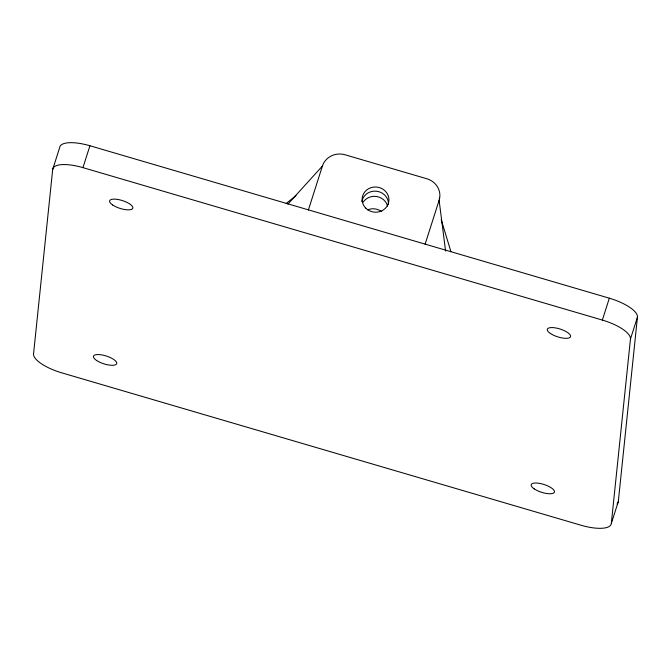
<?xml version="1.0" encoding="UTF-8"?>
<svg xmlns="http://www.w3.org/2000/svg" width="671" height="671" viewBox="0 0 671 671"><rect width="100%" height="100%" fill="white"/><g stroke="black" fill="none" stroke-linecap="round" stroke-linejoin="round"><path stroke-width="1.01" d="M52.69 169.436L33.55 353.877A30.48 10.224 17.7 0 0 61.657 372.808L581.069 525.25A30.48 10.224 17.7 0 0 611.323 523.447L618.31 501.564L637.45 317.123A30.48 10.224 17.7 0 0 609.343 298.192L89.931 145.75A30.48 10.224 17.7 0 0 59.677 147.553L52.69 169.436A30.48 10.224 17.7 0 1 82.944 167.633L602.365 320.075A30.48 10.224 17.7 0 1 630.463 338.998L611.323 523.447M82.944 167.633L89.931 145.75M308.375 210.006L322.399 166.064A18.285 17.186 5.9 0 1 345.146 154.791L426.848 178.771A18.285 17.186 5.9 0 1 439.119 200.327L445.586 251.08M425.095 244.261L439.119 200.327M602.365 320.075L609.343 298.192M630.463 338.998L637.45 317.123M287.918 204.11L322.399 166.064M286.181 203.472L296.02 195.638M441.191 219.652L450.929 251.675M363.145 202.181A13.412 12.598 5.9 0 1 376.683 196.511A13.412 12.598 5.9 0 1 387.595 206.182M367.683 209.838A13.412 12.598 5.9 0 1 381.724 211.692M439.362 197.794A18.285 17.186 5.9 0 1 439.22 202.281M361.862 201.585A13.412 12.598 5.9 0 1 376.356 191.21A13.412 12.598 5.9 0 1 388.484 204.278M618.31 501.564A30.48 10.224 17.7 0 1 617.035 503.955M365.779 208.144A13.412 12.598 5.9 0 0 388.358 203.372A13.412 12.598 5.9 0 0 372.43 187.301A13.412 12.598 5.9 0 0 365.779 208.144M96.532 360.436A12.187 4.093 17.7 0 0 116.251 364.311A12.187 4.093 17.7 0 0 102.487 355.034A12.187 4.093 17.7 0 0 96.532 360.436M534.242 488.899A12.187 4.093 17.7 0 0 553.961 492.774A12.187 4.093 17.7 0 0 540.189 483.497A12.187 4.093 17.7 0 0 534.242 488.899M112.661 204.999A12.187 4.093 17.7 0 0 132.38 208.874A12.187 4.093 17.7 0 0 118.616 199.606A12.187 4.093 17.7 0 0 112.661 204.999M550.371 333.462A12.187 4.093 17.7 0 0 570.09 337.337A12.187 4.093 17.7 0 0 556.326 328.06A12.187 4.093 17.7 0 0 550.371 333.462"/></g></svg>
